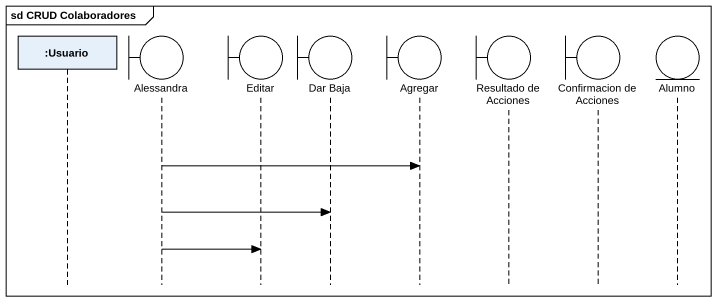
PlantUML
@startuml
mainframe sd CRUD Colaboradores
hide footbox
participant ":Usuario" as Usuario
boundary Alessandra
boundary Editar
boundary "Dar Baja" as Dar_Baja
boundary Agregar
boundary "Resultado de Acciones" as Resultado_de_Acciones
boundary "Confirmacion de Acciones" as Confirmacion_de_Acciones
entity Alumno

Alessandra -> Agregar
Alessandra -> Dar_Baja
Alessandra -> Editar
@enduml
